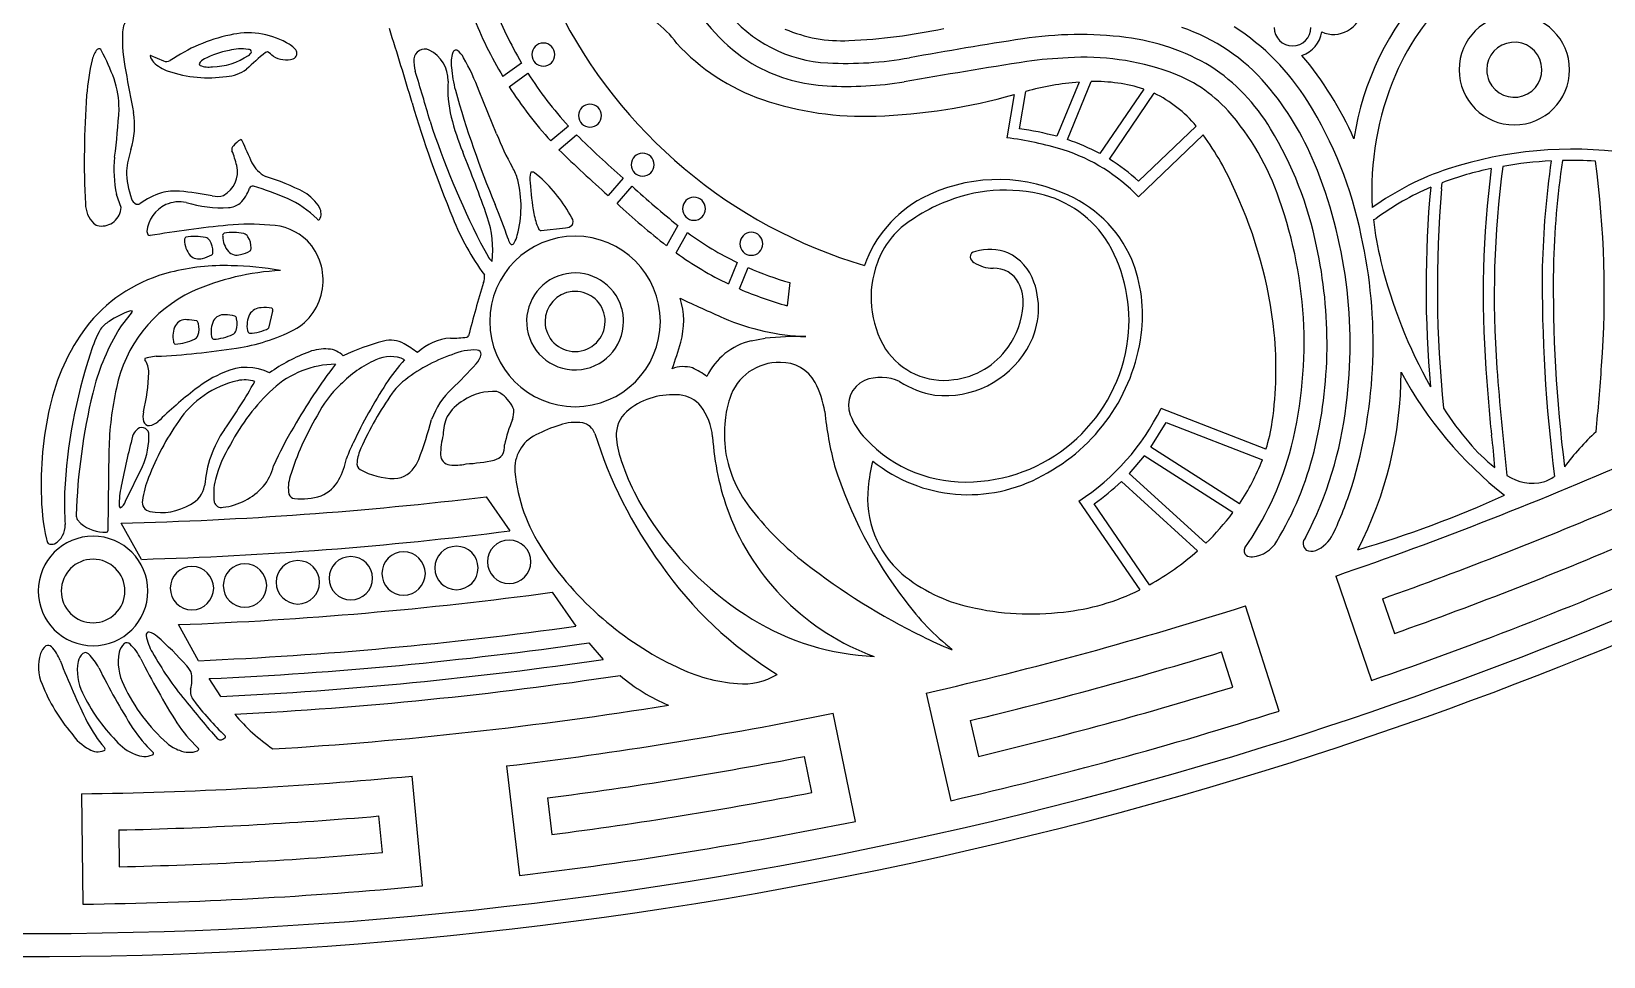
# Model space of a CAD drawing. Header units: metres. Extents: x 0.3 to 22.9, y 0.3 to 22.9.
# Drawn here: x 11.588 to 15.86, y 0.276 to 2.791 of the extents above; entities that cross this region are included whole.
import ezdxf

# ---------------------------------------------------------------- set-up
doc = ezdxf.new("R2010")
doc.units = ezdxf.units.M

msp = doc.modelspace()

# ---------------------------------------------------------------- linework, layer by layer
for p, q in [((12.229261, 2.735316), (12.223884, 2.733165)), ((11.91245, 2.725684), (11.946814, 2.710623)), ((12.919615, 2.704921), (12.868838, 2.668023)), ((12.886011, 2.640324), (12.936685, 2.677148)), ((14.434475, 2.653032), (14.373798, 2.505674)), ((14.402599, 2.496823), (14.467512, 2.654468)), ((12.851771, 2.512014), (12.804561, 2.628512)), ((14.257744, 2.619085), (14.237851, 2.501534)), ((14.272436, 2.526097), (14.289618, 2.627626)), ((14.610113, 2.634226), (14.490723, 2.458699)), ((14.516754, 2.443625), (14.638582, 2.622736)), ((13.046597, 2.533482), (12.998852, 2.493134)), ((14.752812, 2.533481), (14.596009, 2.383351)), ((13.021052, 2.469341), (13.068894, 2.509771)), ((14.595619, 2.341441), (14.771655, 2.509986)), ((12.96945, 2.395057), (12.954322, 2.406458)), ((13.195625, 2.392099), (13.154734, 2.344768)), ((13.178834, 2.322947), (13.219687, 2.370234)), ((15.419655, 2.362884), (15.421386, 2.379631)), ((11.831415, 2.312109), (11.818635, 2.3478)), ((11.901324, 2.246903), (11.903588, 2.23896)), ((12.972369, 2.249625), (13.03918, 2.256728)), ((13.344276, 2.263471), (13.313601, 2.208255)), ((13.339955, 2.188768), (13.370508, 2.243763)), ((12.807518, 2.216317), (12.827585, 2.180353)), ((13.50538, 2.162463), (13.4817, 2.104447)), ((13.511294, 2.090946), (13.534923, 2.148837)), ((13.648185, 2.107936), (13.641513, 2.04483)), ((11.862012, 2.030744), (11.856662, 2.031101)), ((11.859751, 2.025723), (11.862012, 2.030744)), ((12.242817, 2.030771), (12.232172, 1.983777)), ((13.543556, 1.949493), (13.581531, 1.956649)), ((11.896051, 1.901464), (11.895597, 1.898297)), ((11.901737, 1.903958), (11.896051, 1.901464)), ((11.926964, 1.907625), (11.901737, 1.903958)), ((14.942376, 1.654895), (14.657196, 1.765912)), ((14.629479, 1.660842), (14.671462, 1.728163)), ((14.671462, 1.728163), (14.932504, 1.626163)), ((11.798176, 1.653444), (11.795129, 1.433526)), ((12.632854, 1.612984), (12.64002, 1.627122)), ((14.611508, 1.636721), (14.570515, 1.589078)), ((14.852659, 1.482625), (14.611508, 1.636721)), ((14.870131, 1.507065), (14.629479, 1.660842)), ((11.84298, 1.513907), (11.889608, 1.608559)), ((14.570515, 1.589078), (14.778732, 1.399434)), ((14.549381, 1.567745), (14.756594, 1.379016)), ((12.823652, 1.525961), (12.887526, 1.433109)), ((14.434178, 1.51423), (14.599218, 1.272762)), ((14.625961, 1.286803), (14.475849, 1.506431)), ((11.721801, 1.453622), (11.71234, 1.464407)), ((11.887045, 1.355728), (11.831476, 1.454313)), ((15.132006, 1.310315), (15.229329, 1.026467)), ((13.002303, 1.266259), (13.066755, 1.174213)), ((15.258838, 1.248747), (15.29128, 1.154126)), ((14.977826, 0.94322), (14.886689, 1.229051)), ((12.041534, 1.080298), (11.987109, 1.178203)), ((13.101983, 1.128686), (13.141421, 1.083867)), ((14.08726, 1.110889), (14.090049, 1.11078)), ((14.851992, 1.008665), (14.82161, 1.103951)), ((12.102597, 0.98295), (12.070447, 1.031513)), ((14.01916, 0.992188), (14.085761, 0.699603)), ((13.826834, 0.643561), (13.766596, 0.93746)), ((14.138729, 0.917487), (14.160931, 0.819954)), ((13.708669, 0.722011), (13.688588, 0.819986)), ((12.878805, 0.794152), (12.913929, 0.496145)), ((12.650511, 0.467943), (12.621854, 0.766579)), ((11.723859, 0.718449), (11.727108, 0.418397)), ((12.989756, 0.707165), (13.001465, 0.607824)), ((12.541354, 0.558508), (12.531801, 0.658063)), ((11.824936, 0.620162), (11.826019, 0.52014))]:
    msp.add_line(p, q)
for centre, radius, start, end in [((11.572392, 11.606174), 11.336283, -72.65557, -31.431532), ((11.572981, 11.605288), 11.272762, -72.657081, -32.635868), ((15.945107, 2.383685), 0.772263, 136.800331, 171.436666), ((15.885469, 2.423006), 0.641642, 130.834983, 157.091693), ((13.875118, 3.267807), 1.108976, -158.617122, -149.497705), ((13.806189, 3.1225), 0.493005, -150.341174, -120.001111), ((11.885262, 2.790291), 0.049748, 129.203872, -178.884005), ((13.86872, 3.264803), 1.164436, -158.275174, -149.169097), ((14.238767, 3.461249), 1.362938, -153.602603, -106.529926), ((13.77103, 3.081278), 0.376635, -141.731134, -92.933814), ((15.125726, 2.862647), 0.080005, -113.564053, -8.80711), ((15.617178, 2.686528), 0.14991, 90, 180), ((15.617178, 2.686528), 0.14991, 0, 90), ((12.257697, 2.768392), 0.422693, 177.161727, -168.198202), ((12.220046, 2.340966), 0.449837, 101.994576, 124.577323), ((12.176461, 2.569456), 0.217332, 61.369389, 103.273653), ((5.298653, 0.467848), 7.626456, 16.207394, 17.793974), ((13.131467, 2.608776), 0.257609, 35.498049, 54.42089), ((13.78952, 3.153716), 0.388284, -113.402123, -87.15648), ((13.734741, 4.385226), 1.621008, -87.382049, -78.185464), ((14.435702, 1.740545), 1.041764, 83.040936, 98.523335), ((14.544472, 2.303036), 0.526428, 40.630607, 71.270446), ((14.508565, 2.26103), 0.643987, 31.800236, 57.339736), ((15.014678, 2.801563), 0.050003, -180, -90), ((15.014678, 2.801563), 0.050003, -90, 0), ((15.014678, 2.801547), 0.080005, -71.470707, -8.796026), ((11.813866, 2.702278), 0.061925, 140.063863, 169.195373), ((11.771012, 2.736742), 0.007027, 9.486679, 131.186713), ((11.305655, 2.480769), 0.537748, 19.667267, 28.565466), ((12.173722, 2.491335), 0.252766, 101.229995, 117.332442), ((12.157949, 2.601463), 0.141801, 82.180514, 103.645406), ((12.169945, 2.74068), 0.016552, -64.465831, -18.47568), ((12.178216, 2.734526), 0.007483, 6.975917, 97.484451), ((12.174576, 2.651187), 0.10034, 45.780294, 56.976035), ((12.249737, 2.693728), 0.073299, 39.812172, 65.100725), ((12.29336, 2.731179), 0.015833, -69.41351, 36.782179), ((12.656253, 2.713685), 0.029172, 64.760571, 175.001738), ((12.627658, 2.657522), 0.092186, -1.151461, 63.568392), ((12.741263, 2.731799), 0.008401, 61.597646, 169.750318), ((12.711252, 2.693401), 0.057035, 27.126337, 53.398118), ((12.978802, 2.727842), 0.031252, 90, 180), ((12.978802, 2.727842), 0.031252, 0, 90), ((13.763173, 3.146882), 0.573596, -137.363964, -109.249281), ((16.321099, -10.334152), 13.262754, 98.847154, 100.196671), ((14.485419, 2.175683), 0.603818, 59.439719, 82.721108), ((15.617191, 2.686549), 0.074918, 95.814277, -179.976795), ((15.617191, 2.686549), 0.074918, 11.605349, 95.814277), ((12.279479, 2.580467), 0.543083, 165.778489, 176.102329), ((11.911793, 2.72413), 0.001686, 67.098088, 178.341586), ((11.943543, 2.731625), 0.034254, -167.444885, -134.389985), ((11.991652, 2.780438), 0.102789, -134.519572, -108.320278), ((11.955005, 2.730406), 0.021411, -112.49018, -62.90913), ((12.048, 2.702062), 0.004335, 166.869162, -120.471798), ((12.068232, 2.690519), 0.027476, 112.619749, 152.874189), ((12.06956, 2.759274), 0.065415, -111.296825, -81.460855), ((12.076701, 2.871733), 0.177168, -89.168099, -55.488389), ((12.582172, 2.272413), 0.583663, 127.869248, 134.62928), ((12.279583, 2.78298), 0.069375, -120.325827, -73.808946), ((12.721494, 2.708075), 0.094653, 175.059669, -164.379184), ((12.807876, 2.705005), 0.080046, 159.303949, -170.944213), ((13.12963, 2.730404), 0.402598, -174.584273, -165.674649), ((12.119568, 2.363271), 0.734554, 21.167269, 29.001516), ((12.978802, 2.727842), 0.031252, 180, -90), ((12.978802, 2.727842), 0.031252, -90, 0), ((13.773706, 3.096221), 0.454253, -118.109874, -93.002099), ((13.801448, 3.678281), 0.974413, -92.923371, -79.846308), ((17.765668, -19.229772), 22.212214, 98.996781, 99.867493), ((14.464735, 1.399888), 1.320607, 92.615652, 97.509461), ((14.448832, 2.029143), 0.6914, 70.534273, 93.678939), ((14.502873, 2.255291), 0.527009, 30.935405, 56.67207), ((14.325824, 2.123426), 0.934299, 23.680646, 40.136792), ((15.617191, 2.686527), 0.074922, -71.777524, 11.621629), ((11.576209, 2.580181), 0.249532, -0.115453, 19.080295), ((18.059073, 3.811282), 6.316905, -169.701242, -168.672798), ((12.068614, 3.003816), 0.339049, -108.801486, -81.635838), ((12.109873, 2.776258), 0.108186, -85.726792, -54.861945), ((8.058725, 1.251828), 4.790272, 15.681077, 17.378348), ((13.026277, 2.633558), 0.307249, 175.87314, -165.730738), ((13.820965, 3.239791), 1.048103, -147.532519, -137.631738), ((13.801881, 3.626879), 0.985658, -93.022111, -80.818357), ((14.497493, 1.868072), 0.787486, 94.589982, 105.305964), ((14.478142, 2.216944), 0.437653, 72.449856, 91.391847), ((14.54881, 2.309485), 0.393766, 42.430493, 70.656699), ((16.023275, 2.35926), 0.793408, 156.725064, -176.564397), ((15.617178, 2.686528), 0.14991, 180, -90), ((15.617191, 2.68652), 0.074918, -179.998378, -155.181046), ((15.617191, 2.686527), 0.074922, -155.176678, -71.777524), ((15.617178, 2.686528), 0.14991, -90, 0), ((14.140072, 2.441311), 2.408863, 175.808331, -177.155966), ((15.294313, 3.348051), 2.653541, -164.317665, -157.21367), ((13.813845, 3.234788), 1.101936, -147.352301, -137.697396), ((13.82784, 4.147852), 1.588064, -88.020215, -74.293508), ((14.491389, 2.316633), 0.339654, 39.675493, 64.318971), ((14.330486, 2.125587), 0.804393, 22.397941, 40.297714), ((10.137409, 2.668438), 1.690663, -7.456986, -3.009409), ((11.635698, 2.53584), 0.232126, -16.58131, 8.604123), ((15.574383, 3.467003), 3.078025, -163.572006, -157.404288), ((13.10544, 2.561932), 0.031252, 90, 180), ((13.10544, 2.561932), 0.031252, 0, 90), ((13.849425, 3.420307), 0.860215, -108.668991, -87.782975), ((14.306174, 2.10687), 0.7097, 18.706987, 41.287628), ((14.117055, 2.01464), 1.106569, 11.527607, 31.960474), ((14.967995, 3.304808), 2.419189, -161.733781, -153.260151), ((13.392077, 2.722861), 0.683784, -166.033656, -157.691726), ((13.10544, 2.561932), 0.031252, 180, -90), ((13.10544, 2.561932), 0.031252, -90, 0), ((14.152416, 1.668693), 0.865764, 75.184533, 82.031493), ((14.106411, 2.01061), 0.992874, 11.41257, 31.285388), ((12.14381, 2.470338), 0.011912, 127.67804, -160.753473), ((12.186764, 2.44137), 0.063229, 119.257239, 142.608196), ((12.156697, 2.493542), 0.003105, 14.934228, 105.596005), ((13.641801, 3.124142), 1.610366, -156.977594, -154.620502), ((13.501021, 2.764308), 0.696546, -158.76417, -150.500252), ((15.115403, 4.586758), 2.915832, -134.576512, -131.177808), ((14.12716, 1.602162), 0.906158, 73.062539, 82.983554), ((14.225555, 1.966665), 0.558938, 61.678804, 71.533461), ((14.118643, 2.038337), 0.80553, 23.257749, 35.839331), ((12.131566, 2.413557), 0.319766, 173.632455, -168.132898), ((12.115531, 2.384007), 0.271219, 161.604435, 174.12818), ((11.844891, 2.350558), 0.310125, 14.070268, 21.935877), ((9.309361, 1.052254), 3.727508, 19.342525, 22.243911), ((15.246663, 4.723669), 3.16786, -134.632732, -131.327363), ((13.248524, 2.42847), 0.031252, 90, -180), ((13.248524, 2.42847), 0.031252, 0, 90), ((14.2405, 1.999913), 0.492698, 43.882311, 72.195879), ((14.253039, 2.014624), 0.503575, 47.072662, 58.42014), ((15.775439, 1.37669), 1.094046, 82.238992, 107.97786), ((15.771765, 1.359376), 1.080791, 92.876846, 99.909852), ((18.083732, 2.094825), 2.391083, 171.728775, 178.653419), ((18.080268, 2.095041), 2.357613, 171.588774, 178.657854), ((15.773873, 1.270032), 1.170159, 86.884993, 91.266221), ((13.199247, 2.079914), 2.662465, -4.260118, 7.739408), ((12.088452, 2.417102), 0.242776, -178.73778, -160.488448), ((12.074195, 2.409369), 0.073414, -61.297982, 13.055998), ((12.26578, 2.474022), 0.08853, -153.065412, -118.718341), ((12.073399, 1.875788), 0.541729, 61.7891, 73.942689), ((12.783336, 2.354072), 0.130155, 14.929237, 31.106699), ((13.001848, 2.389341), 0.059776, 161.85924, -170.555487), ((12.948455, 2.399581), 0.00904, 49.53798, 112.172538), ((12.674325, 2.075922), 0.434679, 28.658466, 47.23846), ((13.248524, 2.42847), 0.031252, -180, -90), ((13.248524, 2.42847), 0.031252, -90, 0), ((13.880999, 1.941363), 1.290166, -7.431215, 22.355994), ((15.674864, 1.69913), 0.756316, 108.27002, 125.908279), ((15.737961, 1.532609), 0.904248, 101.695849, 110.493237), ((18.240156, 2.072914), 2.707593, 172.675887, -175.7673), ((18.23134, 2.072796), 2.668792, 172.437251, -175.748366), ((12.00267, 2.160711), 0.201403, 107.856336, 126.807182), ((11.97945, 2.187255), 0.169593, 86.305367, 103.134143), ((11.926187, 1.601138), 0.75808, 78.362569, 85.142594), ((12.083346, 2.396443), 0.10187, -45.28551, -18.261577), ((12.188375, 2.361719), 0.008751, 72.10554, 161.318953), ((11.899083, 1.416981), 0.996787, 67.333886, 72.967003), ((12.261693, 2.244213), 0.128322, 31.843409, 58.109784), ((12.614085, 2.31436), 0.30397, -14.795739, 13.943061), ((13.559956, 2.413378), 0.618, -176.860467, -169.02301), ((14.684457, 3.953506), 2.15692, -132.773578, -128.414076), ((14.214271, 1.942346), 0.445731, 66.897178, 117.517319), ((14.233783, 1.92708), 0.432202, 77.65335, 115.731265), ((14.260855, 2.029806), 0.347112, 23.983316, 68.305239), ((13.750517, 1.844259), 1.22082, 5.991341, 24.804179), ((15.659614, 1.724664), 0.696663, 112.775956, 126.855468), ((18.316391, 2.095081), 2.939082, 174.691388, -174.725267), ((18.545786, 2.092954), 3.137763, 175.064959, -174.02792), ((11.813853, 2.324552), 0.079725, -178.014692, -136.112502), ((11.778041, 2.315232), 0.053465, -97.108775, -3.348339), ((11.881835, 2.342769), 0.023221, -163.091947, -113.580611), ((11.876541, 2.336239), 0.015284, -105.150968, -69.054539), ((11.992191, 2.237588), 0.091344, 115.707449, 174.147227), ((11.989682, 2.234963), 0.092683, 78.421178, 113.605413), ((12.106398, 2.65416), 0.342743, -106.634103, -87.221964), ((12.091613, 2.40467), 0.062304, -101.580971, -73.361428), ((12.119845, 2.368099), 0.056369, -86.781058, -51.390493), ((12.172677, 2.0914), 0.269126, 44.777105, 65.751744), ((12.339538, 2.295543), 0.035203, -27.311391, 27.717091), ((11.56698, 1.786635), 1.387629, 18.504999, 22.620204), ((14.607959, 3.865685), 2.102959, -132.810669, -127.987799), ((13.387987, 2.308689), 0.031252, 90, -180), ((13.387987, 2.308689), 0.031252, 180, -90), ((13.387987, 2.308689), 0.031252, 0, 90), ((13.387987, 2.308689), 0.031252, -90, 0), ((14.167307, 2.04183), 0.335832, 118.252863, 160.372052), ((14.240369, 1.898395), 0.460948, 114.920689, 125.475942), ((14.261234, 2.059925), 0.296564, 31.44983, 77.346119), ((13.881338, 1.943433), 1.164658, -14.993113, 19.619374), ((11.774316, 2.287746), 0.025731, -134.145254, -96.451358), ((12.179764, 1.640841), 0.625995, 84.881326, 95.3292), ((12.23175, 2.112574), 0.151815, 45.807623, 88.541321), ((12.367919, 2.283125), 0.004727, -152.740522, -52.18573), ((13.361668, 2.530653), 0.675541, -158.616573, -143.514152), ((12.556372, 2.196294), 0.284879, -6.175783, 18.536579), ((13.106642, 2.319412), 0.155201, -171.212687, -155.371555), ((13.041534, 2.273354), 0.017998, -31.571414, 37.810608), ((14.098328, 2.087261), 0.224789, 123.930676, 160.435909), ((15.232715, 2.29407), 0.015001, -84.120133, -52.935887), ((16.172328, 2.388561), 0.944435, -173.347367, -166.338603), ((11.909826, 2.243689), 0.007828, -142.836088, -88.546548), ((12.468054, -1.135326), 3.417063, 95.818793, 99.398874), ((12.011689, 2.2246), 0.008414, 121.853633, -170.515762), ((12.07066, 2.224881), 0.06729, -178.579783, -140.381972), ((12.030755, 2.09025), 0.143436, 77.964369, 99.432324), ((12.056463, 2.212723), 0.018299, 31.175224, 76.726403), ((12.025322, 2.192623), 0.055358, -1.11034, 32.289851), ((12.115592, 2.23515), 0.008414, 121.853633, -170.515762), ((12.174563, 2.235431), 0.06729, -178.579783, -140.381972), ((12.134658, 2.1008), 0.143436, 77.964369, 99.432324), ((12.160366, 2.223274), 0.018299, 31.175224, 76.726403), ((12.129225, 2.203173), 0.055358, -1.11034, 32.289851), ((13.064906, 2.002465), 0.231715, 90, 180), ((12.907216, 2.230177), 0.024552, -172.685854, -131.652784), ((12.834124, 2.25508), 0.076096, -30.470829, -13.950987), ((12.972403, 2.256762), 0.007137, -163.491246, -90.270503), ((13.036099, 2.289613), 0.033029, -84.648798, -51.037593), ((13.064906, 2.002465), 0.231715, 0, 90), ((13.888641, 2.950793), 0.876557, -126.235045, -115.927557), ((13.54375, 2.213467), 0.031252, 90, -180), ((13.54375, 2.213467), 0.031252, 0, 90), ((13.894166, 1.943437), 1.339428, -16.907446, 12.6067), ((12.042105, 2.204764), 0.03258, -135.607511, -72.258069), ((12.01899, 2.302323), 0.132766, -75.588646, -63.621208), ((12.071192, 2.190144), 0.009581, -44.903294, 8.441474), ((12.146008, 2.215314), 0.03258, -135.607511, -72.258069), ((12.122893, 2.312873), 0.132766, -75.588646, -63.621208), ((12.175095, 2.200694), 0.009581, -44.903294, 8.441474), ((12.225613, 2.114545), 0.154788, -60.883771, 43.669814), ((12.865378, 2.198966), 0.042128, -153.779517, -127.730588), ((12.892919, 2.218673), 0.007133, -106.454652, -17.806032), ((13.886357, 2.945981), 0.93377, -125.814028, -115.680889), ((13.54375, 2.213467), 0.031252, 180, -90), ((13.54375, 2.213467), 0.031252, -90, 0), ((14.154141, 2.17696), 0.015888, 94.611112, -179.671673), ((14.191322, 2.063808), 0.1346, 68.223864, 106.602348), ((14.183871, 2.066552), 0.135049, 18.510837, 64.854242), ((14.149247, 2.004996), 0.420918, -6.808714, 29.874814), ((13.872341, 1.942408), 1.235983, -13.728225, 12.364635), ((12.065359, 1.732726), 0.41563, 103.926023, 140.272699), ((12.112219, 1.550217), 0.604055, 88.272169, 104.073813), ((12.298854, 1.463801), 0.677915, 92.926753, 113.887698), ((12.108177, 1.241248), 0.913021, 80.158109, 88.603271), ((13.911383, 3.014049), 0.943564, -113.514186, -106.196929), ((14.136384, 2.067549), 0.267312, 159.185989, -148.39992), ((14.160109, 2.182603), 0.022595, -165.299581, -120.236804), ((14.201027, 2.240513), 0.093438, -124.034896, -89.975421), ((14.203729, 2.071539), 0.075584, 28.285139, 92.018506), ((14.195292, 2.01937), 0.411612, -7.397706, 21.60035), ((16.562052, 2.487128), 1.346418, -166.179771, -150.537494), ((19.78846, 2.103564), 4.095426, 179.336126, -172.671583), ((19.654481, 2.09736), 3.931535, 179.229007, -172.834349), ((15.791157, 1.197308), 3.111393, 162.978603, 165.75101), ((12.778412, 2.123143), 0.040538, -21.778035, 8.249999), ((13.064897, 2.002493), 0.13172, 100.003044, -176.349167), ((13.064897, 2.002493), 0.13172, 16.355254, 100.003044), ((14.165805, 2.0549), 0.116911, -4.314271, 26.658637), ((14.110803, 2.038347), 0.213321, -31.81116, 19.46397), ((12.182342, 1.747888), 0.371079, 115.201466, 168.590318), ((13.064895, 2.002494), 0.081716, 95.799652, -179.597168), ((13.064895, 2.002494), 0.081716, 11.196472, 95.799652), ((15.865655, 7.44639), 5.939863, -115.054039, -113.79942), ((13.156714, 2.003196), 0.203324, -16.317128, 17.81885), ((13.919556, 3.036878), 1.030274, -113.34494, -105.656699), ((11.920569, 1.828865), 0.212093, 107.536476, 125.072528), ((12.13331, 1.781547), 0.366682, 138.24829, 148.335936), ((12.110486, 1.988028), 0.03258, 85.363101, 148.712543), ((12.110093, 1.88777), 0.132766, 76.72624, 88.693678), ((12.1355, 2.008863), 0.009581, 4.663558, 58.008326), ((12.091387, 1.996048), 0.055358, -19.184819, 14.215371), ((12.240625, 1.991548), 0.06729, 153.487004, -168.315185), ((12.213469, 2.000084), 0.039435, 91.657203, 146.957889), ((12.223184, 1.948553), 0.091596, 78.638994, 96.806161), ((12.236885, 2.033486), 0.006523, -24.587809, 48.267347), ((13.064992, 2.002504), 0.08162, -0.083928, 11.202685), ((13.064902, 2.002504), 0.131712, -0.064919, 16.351008), ((13.717102, 2.590701), 0.630098, -113.217187, -92.256662), ((14.066669, 2.059521), 0.216133, -36.080916, -3.558992), ((12.17597, 1.655977), 0.549877, 141.488508, 166.417531), ((12.077574, 1.818402), 0.343409, 151.614375, 163.410752), ((12.356828, 1.662136), 0.61981, 149.787156, 166.472869), ((11.848038, 1.923892), 0.092766, 122.13258, 141.484043), ((12.039269, 1.961627), 0.06729, 153.487004, -168.315185), ((12.006897, 1.974745), 0.03258, 85.363101, 148.712543), ((12.006504, 1.874487), 0.132766, 76.72624, 88.693678), ((12.031911, 1.99558), 0.009581, 4.663558, 58.008326), ((11.987798, 1.982765), 0.055358, -19.184819, 14.215371), ((12.142858, 1.97491), 0.06729, 153.487004, -168.315185), ((12.073467, 2.096987), 0.143436, -86.327292, -64.859337), ((12.126274, 1.983532), 0.018299, -63.621371, -18.070192), ((12.069583, 2.441082), 0.516477, -81.578892, -63.388828), ((12.183127, 1.978451), 0.008414, -176.379206, -108.748601), ((12.177046, 2.090999), 0.120563, -88.395419, -62.791211), ((13.064906, 2.002465), 0.231715, 180, -90), ((13.064898, 2.002435), 0.131717, -176.374298, -88.204499), ((13.064895, 2.002443), 0.081716, -179.632763, -89.836965), ((13.064906, 2.002465), 0.231715, -90, 0), ((13.064895, 2.002443), 0.081716, -89.836965, -0.041166), ((13.064898, 2.002435), 0.131717, -88.204499, -0.0347), ((14.099933, 2.033885), 0.50805, -62.372678, -7.636331), ((13.952685, 1.872705), 1.016813, -8.027843, 5.58627), ((11.83649, 3.850928), 1.945408, -87.334411, -80.86874), ((11.98177, 1.94853), 0.008414, -176.379206, -108.748601), ((11.969878, 2.083704), 0.143436, -86.327292, -64.859337), ((12.022685, 1.970249), 0.018299, -63.621371, -18.070192), ((12.085359, 1.961813), 0.008414, -176.379206, -108.748601), ((12.386422, 1.801229), 0.12652, 86.500388, 110.106803), ((12.39021, 1.865262), 0.062375, 44.192955, 86.383072), ((12.686252, 1.3945), 0.572369, 104.375423, 116.045583), ((12.563359, 1.873534), 0.077823, 61.565055, 104.292633), ((12.404764, 1.605488), 0.389228, 53.375489, 59.823517), ((12.73453, 1.816331), 0.140814, 93.24896, 133.857062), ((12.726045, 2.301476), 0.344558, -89.916182, -82.480299), ((12.789654, 1.779165), 0.145667, 86.313298, 114.183172), ((12.770747, 1.964935), 0.005069, -85.595506, -20.803262), ((12.798483, 1.913598), 0.010946, -2.366483, 87.188247), ((12.660512, 2.128656), 0.71504, -20.865278, -14.794197), ((13.583727, 1.776079), 0.178006, 103.042289, 154.486738), ((13.670082, 1.131933), 0.829456, 88.46572, 96.128495), ((14.066869, 2.031721), 0.189424, -146.612191, -81.719519), ((14.070475, 2.059801), 0.258918, -96.120043, -31.141636), ((14.070689, 2.050669), 0.207726, -83.515309, -34.760405), ((14.126985, 2.009683), 0.443583, -87.382443, -7.069006), ((13.072608, 1.473992), 1.396114, 161.523257, 177.402475), ((11.848057, 1.863893), 0.058683, -0.230755, 35.893279), ((12.499161, 1.495182), 0.452671, 110.190074, 125.78986), ((12.416434, 1.630496), 0.255531, 90.635237, 132.581513), ((13.644294, 0.947211), 1.547886, 142.662795, 150.248136), ((12.649879, 1.615731), 0.309328, 114.155044, 135.965633), ((12.562967, 1.815353), 0.091651, 64.984089, 115.646078), ((12.920983, 1.599571), 0.437298, 136.89254, 147.7786), ((12.873549, 1.495263), 0.440819, 109.007133, 128.971039), ((12.089122, 2.509861), 0.941851, -47.132034, -41.392504), ((12.759805, 1.922645), 0.050516, -44.725324, -10.838347), ((13.61795, 1.752076), 0.138816, 88.047959, 162.822663), ((13.626751, 1.788339), 0.102554, 28.074334, 92.275995), ((11.118241, 2.190779), 4.746161, -5.902779, -3.728604), ((11.38885, 1.880203), 0.518154, -13.758178, -1.829991), ((12.207902, 1.581828), 0.266494, 103.093595, 146.033267), ((12.244876, 1.547496), 0.343697, 112.722481, 128.064562), ((10.895804, 2.569331), 1.490005, -35.297003, -29.333959), ((12.171074, 1.737875), 0.139693, 63.028404, 114.96413), ((12.167306, 1.750385), 0.093133, 72.856095, 102.259612), ((12.694149, 1.718747), 0.154243, 129.371244, 144.970184), ((13.359266, 1.792838), 0.086721, 73.605927, 110.665958), ((13.305461, 1.698909), 0.193651, 52.600487, 66.156652), ((13.881155, 1.774959), 0.073343, 113.795528, -158.77064), ((13.895329, 1.730367), 0.119969, 64.610063, 111.396083), ((14.085533, 2.060126), 0.261274, -122.080338, -99.397577), ((14.257132, 1.865446), 1.052397, -27.362164, -0.072528), ((16.25722, 2.375745), 1.07698, -151.636708, -128.241723), ((20.174593, 2.172559), 4.644311, -176.302747, -174.081031), ((24.257167, 2.535083), 8.712321, -175.654462, -173.730223), ((13.352199, 1.420911), 1.643994, 166.413257, 178.076565), ((12.664019, 1.633279), 0.866078, 167.461842, 178.665866), ((12.718937, 0.927926), 1.123811, 127.618003, 134.505379), ((12.620841, 1.411716), 0.554937, 132.836783, 152.549537), ((12.626088, 1.615469), 0.292885, 132.691915, 153.569245), ((13.732771, 1.071047), 1.405943, 147.196281, 154.673082), ((13.315234, 1.283921), 0.912412, 144.998198, 155.822068), ((12.887754, 1.656063), 0.227281, 133.999373, 159.391212), ((12.841868, 1.667869), 0.144226, 85.756303, 123.730868), ((12.843886, 1.778853), 0.033967, 47.94931, 75.238311), ((12.805083, 1.723193), 0.101641, 22.970675, 52.728542), ((13.330821, 1.606998), 0.196324, 84.688131, 127.250196), ((13.342832, 1.720474), 0.082236, 39.167682, 85.701605), ((13.49953, 1.721059), 0.246469, 8.461852, 27.956127), ((12.510765, 1.56499), 0.896731, 165.790248, -178.268965), ((11.951743, 1.744243), 0.060951, 167.944346, -167.030059), ((12.822117, 1.682254), 0.121588, 119.751713, 149.477181), ((12.796447, 1.764316), 0.102228, -16.279879, -0.816561), ((13.264662, 1.692572), 0.088166, 126.688263, 175.855009), ((13.271218, 1.672769), 0.16809, 5.495751, 36.356253), ((13.728453, 1.709157), 0.257203, 160.957721, 174.597685), ((14.706623, 1.856818), 0.968431, -174.103347, -165.231419), ((14.089095, 2.044662), 0.632803, -56.953179, -26.1358), ((14.135724, 1.89301), 1.031436, -27.62252, -6.597857), ((16.146332, 2.228365), 0.856489, -147.366255, -139.657702), ((11.887783, 1.694604), 0.019318, 12.862251, 140.033935), ((11.906536, 1.733995), 0.014597, -166.403637, -83.162406), ((12.59035, 1.313623), 0.733584, 145.349014, 158.876307), ((11.90328, 1.762457), 0.043245, -83.368584, -49.833754), ((13.132856, 1.213627), 0.971917, 148.92155, 155.950443), ((13.019531, 1.356926), 0.762372, 149.327393, 162.869589), ((11.731169, 1.979186), 0.974659, -21.17502, -14.444682), ((12.817922, 1.696225), 0.111321, 154.581562, -178.885156), ((13.393729, 1.539899), 0.536167, 158.585775, 166.325634), ((13.129072, 1.363416), 0.372141, 106.486597, 117.291965), ((13.066864, 1.603587), 0.124482, 81.345981, 110.405566), ((13.075378, 1.681225), 0.04656, 21.4074, 77.324396), ((13.850222, 1.697127), 0.379564, 174.520414, -172.760085), ((13.996268, 1.820411), 0.197103, -158.571771, -135.888748), ((14.489128, 1.797329), 0.475101, -17.445405, -8.061602), ((13.900918, 1.153952), 2.107757, 165.254643, 169.044747), ((11.893732, 1.682444), 0.032162, 130.189315, 165.62885), ((11.702882, 1.690487), 0.203908, -23.689977, 2.365967), ((12.373003, 1.53109), 0.31561, 145.822853, 175.550919), ((12.430156, 1.480816), 0.354865, 148.253537, 164.974118), ((12.755957, 1.52314), 0.32975, 153.069935, 161.093436), ((12.932456, 1.635302), 0.233352, 165.416244, 178.91806), ((12.82019, 1.663138), 0.052687, -26.273577, 3.823426), ((13.003694, 1.60185), 0.102781, 116.124815, -175.512093), ((14.289353, 2.06344), 1.226276, -162.672746, -143.907362), ((13.392503, 1.699782), 0.215777, -179.777573, -162.192543), ((14.162437, 1.734496), 0.725338, -176.393344, -159.606249), ((14.12499, 1.93579), 0.369897, -136.93536, -86.550967), ((15.863436, 1.98502), 0.483343, -139.935303, -128.25028), ((14.72939, 1.56333), 0.835871, 2.887937, 8.968089), ((16.299665, 1.204939), 0.678042, 132.769877, 143.637204), ((12.226957, 1.67646), 0.221959, -27.926621, -12.085584), ((12.592026, 1.607366), 0.120176, 155.281456, 173.957852), ((12.727276, 1.640496), 0.028141, -178.395213, -96.540715), ((12.744573, 2.082129), 0.467478, -87.063147, -77.591566), ((12.835591, 1.665158), 0.040696, -76.59735, -38.515055), ((13.831386, 1.840693), 0.676727, -162.197563, -144.813809), ((13.809113, 1.70385), 0.339836, -170.761763, -140.752805), ((14.398622, 1.829883), 0.57143, -34.39745, -20.885996), ((14.165578, 1.884624), 0.87504, -34.689629, -16.088389), ((14.212661, 1.862406), 0.886404, -31.073645, -13.925133), ((11.52137, 11.77014), 11.06547, -70.955793, -66.298122), ((12.110462, 1.642155), 0.138694, -39.41379, -13.528702), ((12.377861, 1.550377), 0.092281, 160.301981, -169.063934), ((12.49077, 1.615625), 0.018773, 166.472861, -121.338587), ((12.57908, 1.78281), 0.207817, -118.15929, -91.467755), ((12.57111, 1.644195), 0.069185, -87.807515, -26.81639), ((12.739188, 1.729838), 0.11827, -97.34377, -75.637991), ((13.366292, 1.640258), 0.467378, -174.29622, -146.48079), ((14.879135, 1.957353), 1.162092, -162.605662, -142.096911), ((14.28325, 1.515685), 0.423367, 165.317505, 175.187863), ((14.133805, 1.946971), 0.415466, -128.758249, -60.952972), ((15.666793, 1.690604), 0.127767, -123.132999, -76.536987), ((15.666812, 1.664106), 0.102178, -73.086057, -54.264194), ((12.030949, 1.507286), 0.204894, 166.67318, -178.340664), ((12.130399, 1.485136), 0.242797, 157.514458, 172.713226), ((11.988566, 1.568905), 0.071041, -63.750689, -10.816876), ((12.247429, 1.534253), 0.164587, 166.449476, -172.004145), ((12.087704, 1.670288), 0.17429, -83.186737, -41.809603), ((12.340417, 1.615177), 0.093016, -68.46263, -27.30542), ((14.132338, 1.521659), 0.272568, 173.777802, -131.172098), ((14.089817, 2.044143), 0.661932, -54.324834, -46.030362), ((14.198512, 1.865569), 1.025687, -25.480462, -17.69005), ((12.212996, 1.538944), 0.598554, -179.900259, -167.609356), ((12.546646, 1.505394), 0.869303, 177.899007, -176.354183), ((11.831764, 1.500732), 0.005658, 173.69254, -117.117417), ((11.815065, 1.520722), 0.028735, -60.566899, -13.719593), ((11.590283, 11.699972), 10.248498, -88.651451, -83.087911), ((11.913317, 1.510102), 0.024459, 166.210965, -99.164474), ((11.939657, 1.639538), 0.156531, -101.137398, -59.124249), ((12.103713, 1.516663), 0.019988, -164.610763, -76.495286), ((12.302873, 1.537235), 0.016215, -164.382294, -90.914608), ((12.320802, 1.692496), 0.172436, -96.054749, -71.833465), ((14.317264, 4.347148), 3.091661, -73.568751, -65.678379), ((11.514445, 11.787088), 11.183788, -70.439296, -66.812142), ((11.729966, 1.475529), 0.020842, 178.45956, -147.745286), ((11.787014, 1.528393), 0.099214, -131.093746, -87.593813), ((14.107052, 1.719257), 0.668132, -159.176046, -110.075296), ((14.18517, 1.987754), 0.810881, -142.02879, -127.58576), ((14.271416, 1.924699), 0.730255, -45.995874, -37.255437), ((11.755065, 1.269705), 0.14891, 90, -180), ((11.651818, 1.413868), 0.023673, -171.842239, -140.599784), ((11.623026, 1.447266), 0.056149, -60.594156, 2.910416), ((11.755065, 1.269705), 0.14891, 0, 90), ((11.790372, 1.433976), 0.004779, -80.270321, -5.40462), ((11.590968, 11.690112), 10.338625, -88.358941, -82.795619), ((14.004441, 1.938615), 0.87481, -146.103515, -121.559502), ((15.065848, 1.398929), 0.022708, 135.692592, -127.77681), ((15.043571, 1.462052), 0.089234, -67.73137, -25.0181), ((11.519436, 11.773708), 11.269531, -70.446071, -66.803371), ((11.642575, 1.416523), 0.019863, -117.106264, -66.188039), ((12.598999, 1.317267), 0.059004, 90, 180), ((12.598999, 1.317267), 0.059004, 0, 90), ((12.74237, 1.332217), 0.059004, 90, -180), ((12.74237, 1.332217), 0.059004, 0, 90), ((12.885525, 1.349144), 0.059004, 90, 180), ((12.885525, 1.349144), 0.059004, 0, 90), ((13.675455, 1.826907), 0.828335, -147.526378, -130.280005), ((14.273337, 1.924986), 0.729123, -61.077371, -48.486807), ((14.897296, 1.378292), 0.014782, 145.747483, -128.300442), ((14.89631, 1.450251), 0.088126, -83.622469, -30.973743), ((15.066404, 1.409627), 0.032092, -116.792413, -69.987616), ((11.755052, 1.269744), 0.086419, 89.966379, 179.966379), ((11.755052, 1.269744), 0.086419, -0.033621, 89.966379), ((12.023879, 1.27744), 0.059004, 90, -180), ((12.023879, 1.27744), 0.059004, 0, 90), ((12.167848, 1.284402), 0.059004, 90, 180), ((12.167848, 1.284402), 0.059004, 0, 90), ((12.311711, 1.293337), 0.059004, 90, 180), ((12.311711, 1.293337), 0.059004, 0, 90), ((12.455437, 1.304297), 0.059004, 90, 180), ((12.455437, 1.304297), 0.059004, 0, 90), ((12.74237, 1.332217), 0.059004, -180, -90), ((12.74237, 1.332217), 0.059004, -90, 0), ((12.885525, 1.349144), 0.059004, 180, -90), ((12.885525, 1.349144), 0.059004, -90, 0), ((14.179221, 1.957048), 1.074814, -145.031886, -121.711014), ((14.81004, 2.78318), 1.822376, -127.900304, -116.096995), ((14.902726, 1.389742), 0.027281, -122.334619, -82.896537), ((11.527497, 11.752428), 11.346797, -70.959, -66.288266), ((12.167848, 1.284402), 0.059004, -180, -90), ((12.167848, 1.284402), 0.059004, -90, 0), ((12.311711, 1.293337), 0.059004, 180, -90), ((12.311711, 1.293337), 0.059004, -90, 0), ((12.455437, 1.304297), 0.059004, -180, -90), ((12.455437, 1.304297), 0.059004, -90, 0), ((12.598999, 1.317267), 0.059004, 180, -90), ((12.598999, 1.317267), 0.059004, -90, 0), ((14.229682, 1.649669), 0.433149, -129.717086, -102.363891), ((11.755065, 1.269705), 0.14891, -180, -90), ((11.755052, 1.269744), 0.086419, 179.966379, -90.033621), ((11.755052, 1.269744), 0.086419, -90.033621, -0.033621), ((11.755065, 1.269705), 0.14891, -90, 0), ((12.023879, 1.27744), 0.059004, 180, -90), ((11.594116, 11.605024), 10.434225, -87.841509, -82.243779), ((12.023879, 1.27744), 0.059004, -90, 0), ((14.501838, 1.635604), 0.667092, -143.994767, -128.118547), ((14.329165, 1.816181), 0.606822, -84.077845, -63.574881), ((11.54079, 11.776543), 11.06547, -77.057487, -72.399817), ((14.303154, 1.927445), 0.720319, -103.34164, -82.932975), ((11.906125, 1.150686), 0.006974, 77.90126, -163.056414), ((11.894582, 1.106712), 0.052432, 48.65343, 75.638427), ((11.589768, 11.654887), 10.584235, -87.553705, -81.978429), ((13.708759, 1.844332), 0.863277, -131.218678, -115.200637), ((13.908613, 1.783576), 0.692547, -121.517383, -92.557371), ((11.654792, 1.084497), 0.04528, 127.531209, 160.540349), ((11.633207, 1.109791), 0.012192, 42.761976, 119.477682), ((11.558478, 1.03979), 0.114585, 20.766617, 43.089909), ((11.871809, 1.092971), 0.046821, 133.605766, 167.338505), ((11.846518, 1.116611), 0.012423, 43.621583, 124.303738), ((11.761575, 1.025009), 0.137327, 26.186621, 46.840023), ((12.033879, 1.1722), 0.136473, -170.064622, -149.368155), ((11.328063, 0.458904), 0.913012, 41.719973, 48.819651), ((11.588392, 11.67246), 10.651861, -87.406167, -81.830825), ((14.355066, 1.807404), 0.746226, -117.68243, -111.03144), ((11.724943, 1.063817), 0.118376, 162.414746, -156.257542), ((13.631453, 1.84723), 2.110096, -158.690746, -153.722535), ((11.841398, 1.052052), 0.129123, 168.493882, -152.645355), ((11.758142, 1.068087), 0.044351, 133.605766, 167.338505), ((11.734149, 1.090124), 0.012043, 44.725196, 123.200125), ((11.653724, 1.003711), 0.130083, 26.186621, 46.840023), ((11.959701, 1.076042), 0.136314, 168.493882, -152.645355), ((13.727273, 2.007751), 2.060345, -153.412403, -147.848829), ((12.684902, 1.531563), 0.880041, -150.832657, -140.579269), ((11.590845, 11.648044), 10.677365, -87.252836, -81.64993), ((11.535707, 11.794131), 11.183788, -76.540991, -72.913837), ((13.515721, 1.934607), 1.951651, -153.412403, -147.848829), ((11.976366, 1.032042), 0.047835, 15.088249, 46.090455), ((11.92723, 1.028952), 0.096581, -15.551153, 9.260366), ((11.588899, 11.662785), 10.742205, -87.059475, -81.441852), ((13.506519, 1.411352), 0.489464, -130.684314, -112.588746), ((13.542353, 1.472483), 0.456032, -116.175807, -94.555468), ((13.521909, 1.197223), 0.180023, -95.02749, -59.136311), ((12.062648, 1.19332), 0.479957, -158.338342, -139.61918), ((12.144655, 1.189193), 0.461819, -154.821993, -135.132868), ((12.277658, 1.219266), 0.484896, -154.878237, -131.434327), ((12.058925, 0.996783), 0.039156, 170.77724, -141.666422), ((11.539248, 11.780297), 11.269531, -76.547766, -72.905066), ((14.208835, 2.73786), 2.823524, -141.306627, -138.517339), ((12.644006, 1.43409), 0.769592, -143.145268, -133.478426), ((11.592532, 11.62738), 10.806665, -86.543948, -80.809697), ((11.545001, 11.75828), 11.346797, -77.060695, -72.389961), ((12.067043, 1.084143), 0.369613, -152.42599, -139.543793), ((12.294626, 1.116577), 0.37324, -146.638981, -133.021683), ((12.537833, 1.268836), 0.519546, -139.977824, -124.442416), ((11.560782, 11.780846), 11.06547, -83.159182, -78.501512), ((11.809152, 0.958166), 0.13533, -145.939406, -118.696428), ((11.91752, 0.94644), 0.130122, -140.341837, -111.404182), ((12.158654, 1.090448), 0.353549, -146.638981, -133.021683), ((12.024682, 0.935408), 0.10469, -130.441429, -109.386991), ((12.101677, 0.880755), 0.01547, -121.585596, -38.146744), ((12.112028, 0.873721), 0.003107, -54.245831, 38.343813), ((11.586271, 11.649191), 11.310737, -100.134292, -72.787639), ((11.768264, 0.878135), 0.045567, -121.920048, -68.468114), ((11.782521, 0.840305), 0.005182, -61.574496, 50.68192), ((11.894904, 0.881583), 0.06154, -113.837904, -69.563521), ((11.915032, 0.828187), 0.004482, -72.327245, 57.559118), ((12.016187, 0.89608), 0.064968, -113.837904, -69.563521), ((12.037435, 0.83971), 0.004732, -72.327245, 57.559118), ((11.557596, 11.798875), 11.183788, -82.642686, -79.015532), ((11.58628, 11.649045), 11.373095, -99.934266, -72.786745), ((11.581117, 11.782999), 11.06547, -89.260877, -84.603207), ((11.559647, 11.784742), 11.269531, -82.649461, -79.006761), ((11.579866, 11.801264), 11.183788, -88.74438, -85.117227), ((11.563027, 11.762239), 11.346797, -83.16239, -78.491656), ((11.580403, 11.786994), 11.269531, -88.751156, -85.108456), ((11.581372, 11.764259), 11.346797, -89.264085, -84.593351)]:
    msp.add_arc(centre, radius, start, end)

doc.saveas('drawing.dxf')
